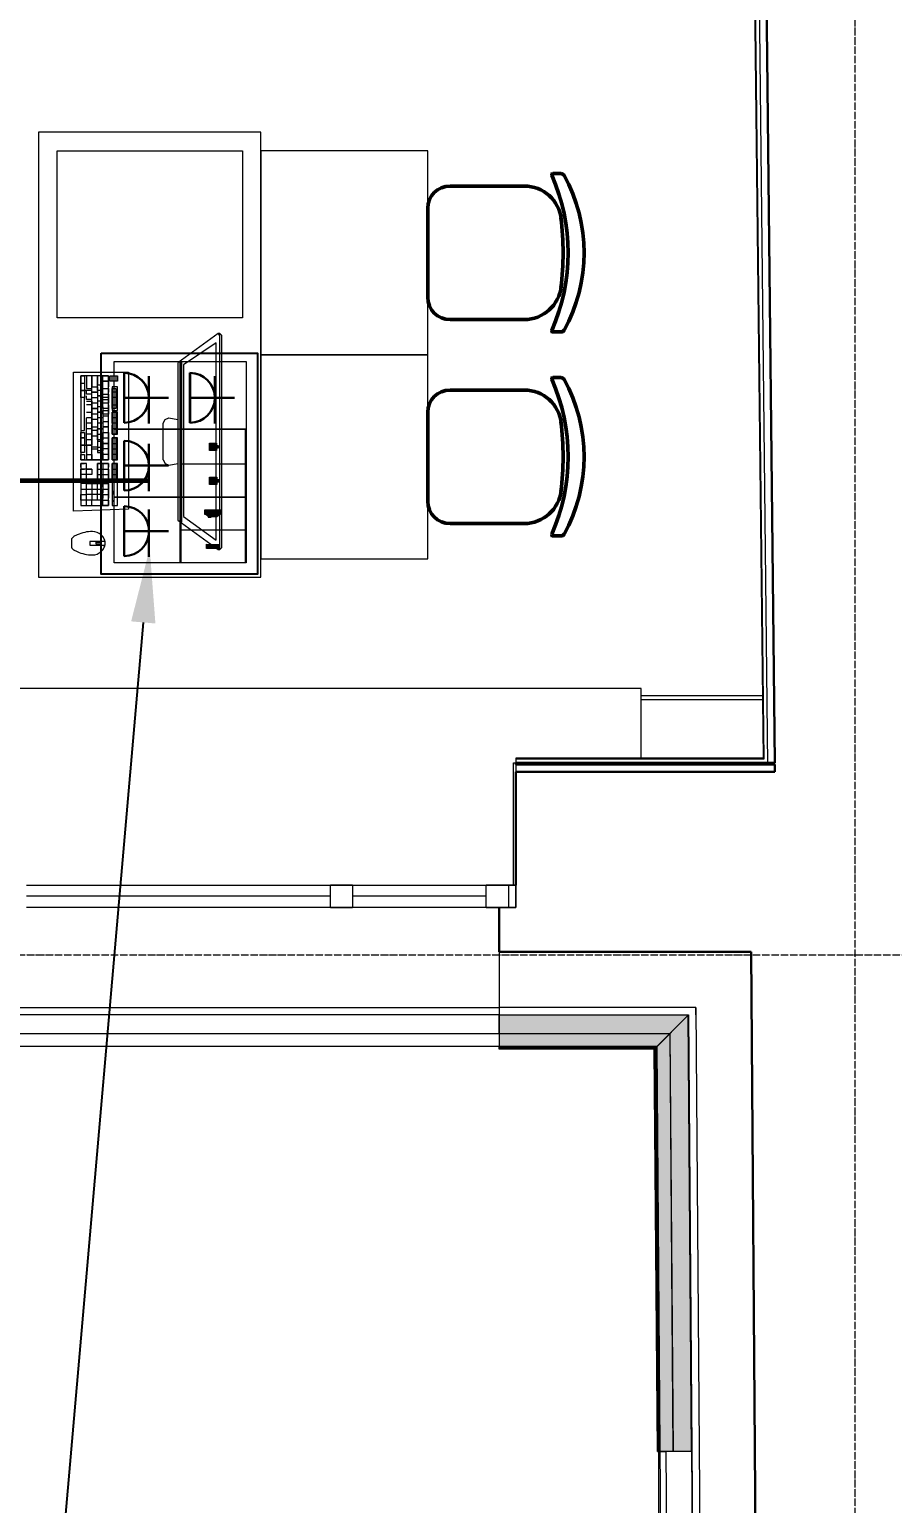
# Model space of a CAD drawing. Header units: millimetres. Extents: x -32 to 417638015, y -35 to 175284279.
# Drawn here: x 1335230 to 1337557, y 52169 to 56144 of the extents above; entities that cross this region are included whole.
import ezdxf
from ezdxf import colors
from ezdxf.entities.mleader import LeaderData, LeaderLine
from ezdxf.math import Vec2, Vec3

# ---------------------------------------------------------------- set-up
doc = ezdxf.new("R2010")
doc.units = ezdxf.units.MM
doc.linetypes.add('ADSK_Линия сетки', pattern=[25, 20, -2.5, 0, -2.5])
for name, color, linetype, lineweight in [('_ Окна', 7, 'Continuous', 9), ('_ЭМ_В полу', 26, 'Кабель в трубе', 60), ('Ограждение', 7, 'Continuous', 9), ('Окна', 7, 'Continuous', 9), ('Оси', 253, 'Continuous', 9), ('Перекрытие', 7, 'Continuous', 18), ('Стены внутренние', 7, 'Continuous', 18), ('Стены наружные', 7, 'Continuous', 18), ('Стены несущие', 7, 'Continuous', 30), ('Стены отделка', 7, 'Continuous', 30), ('Стены штриховка', 7, 'Continuous', 9), ('ТХ', 5, 'Continuous', 0), ('ТХ_Задание ЭОМ_СС', 6, 'Continuous', 0), ('ШТРИХОВКА', 252, 'Continuous', 15), ('Электро', 250, 'Continuous', 25), ('ЭОМ_Кабель для СУП', 150, 'Continuous', 9)]:
    doc.layers.add(name, color=color, linetype=linetype, lineweight=lineweight)
for name, color, linetype in [('_ЭМ_Надписи', 7, 'Continuous'), ('PDF _СС_розетки', 7, 'Continuous'), ('ВНУТРЯНКА', 1, 'Continuous')]:
    doc.layers.add(name, color=color, linetype=linetype)
doc.layers.add('PDF _ЭОМ _розетки', color=7, linetype='Continuous', true_color=0xeb0000)
doc.styles.add('ELine', font='txt.shx')
doc.styles.add('ЭОМ', font='isocpeur.ttf', dxfattribs={"width": 0.85, "height": 250})
doc.linetypes.add('TRAY', pattern='A,12.119257,["_",ELine,S=4.5,R=90,X=0,Y=-1.555839],0.750382,["_",ELine,S=4.5,R=0,X=0,Y=-0.805849],1.314849,["_",ELine,S=4.5,R=0,X=0,Y=-0.805849],2.250029,["_",ELine,S=4.5,R=90,X=0,Y=-1.555839],13.565483', length=30)
doc.linetypes.add('Кабель в трубе', pattern='A,8,[133,ltypeshp.shx,S=1,R=0,X=10,Y=1.3],-3,[130,ltypeshp.shx,S=1.5,R=-45,X=-1.5,Y=0],8', length=19)

# ---------------------------------------------------------------- blocks, each defined once
blk = doc.blocks.new('_ЭМ_ТХ2_4 Этаж')
at = {"color": 8, "linetype": 'ByBlock', "lineweight": -2}
for p, q in [((47471.2, 3991.8), (47449.5, 3991.8)), ((47471.2, 3991.8), (47449.5, 3991.8)), ((47172.2, 3958.3), (47372.5, 3958.3)), ((47172.2, 3958.3), (47372.5, 3958.3)), ((47112.2, 3658.2), (47112.2, 3898.3)), ((47112.2, 3658.2), (47112.2, 3898.3)), ((47172.2, 3598.3), (47372.5, 3598.3)), ((47172.2, 3598.3), (47372.5, 3598.3)), ((47471.2, 3564.8), (47449.5, 3564.8)), ((47471.2, 3564.8), (47449.5, 3564.8)), ((47471.2, 3441.8), (47449.5, 3441.8)), ((47471.2, 3441.8), (47449.5, 3441.8)), ((47172.2, 3408.3), (47372.5, 3408.3)), ((47172.2, 3408.3), (47372.5, 3408.3)), ((47112.2, 3108.2), (47112.2, 3348.3)), ((47112.2, 3108.2), (47112.2, 3348.3)), ((47172.2, 3048.3), (47372.5, 3048.3)), ((47172.2, 3048.3), (47372.5, 3048.3)), ((47471.2, 3014.8), (47449.5, 3014.8)), ((47471.2, 3014.8), (47449.5, 3014.8))]:
    blk.add_line(p, q, dxfattribs=at)
for centre, radius, start, end in [((47449.5, 3988.8), 3, 90, 206.1022), ((47449.5, 3988.8), 3, 90, 206.1022), ((46969.8, 3778.3), 520.8, 336.3195, 23.6805), ((46969.8, 3778.3), 520.8, 336.3195, 23.6805), ((47471.2, 3981.8), 10, 31.9317, 90), ((47471.2, 3981.8), 10, 31.9317, 90), ((47103.1, 3778.3), 430.5, 330.9917, 29.0083), ((47103.1, 3778.3), 430.5, 330.9917, 29.0083), ((47172.2, 3898.3), 60, 90, 180), ((47172.2, 3898.3), 60, 90, 180), ((47372.5, 3858.3), 100, 5.7416, 90), ((47372.5, 3858.3), 100, 5.7416, 90), ((46676.6, 3778.3), 800.4, 353.247, 6.753), ((46676.6, 3778.3), 800.4, 353.247, 6.753), ((47172.2, 3658.3), 60, 180, 270), ((47172.2, 3658.3), 60, 180, 270), ((47372.5, 3698.3), 100, 270, 354.2584), ((47372.5, 3698.3), 100, 270, 354.2584), ((47449.5, 3567.8), 3, 153.8978, 270), ((47449.5, 3567.8), 3, 153.8978, 270), ((47471.2, 3574.8), 10, 270, 328.0683), ((47471.2, 3574.8), 10, 270, 328.0683), ((47449.5, 3438.8), 3, 90, 206.1022), ((47449.5, 3438.8), 3, 90, 206.1022), ((46969.8, 3228.3), 520.8, 336.3195, 23.6805), ((46969.8, 3228.3), 520.8, 336.3195, 23.6805), ((47471.2, 3431.8), 10, 31.9317, 90), ((47471.2, 3431.8), 10, 31.9317, 90), ((47103.1, 3228.3), 430.5, 330.9917, 29.0083), ((47103.1, 3228.3), 430.5, 330.9917, 29.0083), ((47172.2, 3348.3), 60, 90, 180), ((47172.2, 3348.3), 60, 90, 180), ((47372.5, 3308.3), 100, 5.7416, 90), ((47372.5, 3308.3), 100, 5.7416, 90), ((46676.6, 3228.3), 800.4, 353.247, 6.753), ((46676.6, 3228.3), 800.4, 353.247, 6.753), ((47172.2, 3108.3), 60, 180, 270), ((47172.2, 3108.3), 60, 180, 270), ((47372.5, 3148.3), 100, 270, 354.2584), ((47372.5, 3148.3), 100, 270, 354.2584), ((47449.5, 3017.8), 3, 153.8978, 270), ((47449.5, 3017.8), 3, 153.8978, 270), ((47471.2, 3024.8), 10, 270, 328.0683), ((47471.2, 3024.8), 10, 270, 328.0683)]:
    blk.add_arc(centre, radius, start, end, dxfattribs=at)
at = {"layer": 'ТХ', "color": 8, "linetype": 'Continuous', "ltscale": 100}
for p, q in [((46398.7, 3318.6), (46403.6, 3328.5)), ((46398.7, 3318.6), (46403.6, 3328.5)), ((46398.7, 3269.3), (46398.7, 3318.6)), ((46398.7, 3269.3), (46398.7, 3318.6)), ((46403.6, 3328.5), (46413.5, 3333.4)), ((46403.6, 3328.5), (46413.5, 3333.4)), ((46413.5, 3333.4), (46438.2, 3328.5)), ((46398.7, 3220), (46398.7, 3269.3)), ((46398.7, 3220), (46398.7, 3269.3)), ((46398.7, 3220), (46403.6, 3210.1)), ((46398.7, 3220), (46403.6, 3210.1)), ((46403.6, 3210.1), (46413.5, 3205.2)), ((46403.6, 3210.1), (46413.5, 3205.2)), ((46413.5, 3205.2), (46438.2, 3210.1)), ((46152.1, 2993.1), (46152.1, 3007.9)), ((46152.1, 2982.5), (46152.1, 2993.1))]:
    blk.add_line(p, q, dxfattribs=at)
at = {"layer": 'ТХ', "color": 8}
for points in [[(46662.2, 2903.2), (46662.2, 4103.2), (46062.2, 4103.2), (46062.2, 2903.2)], [(46112.2, 3603.2), (46112.2, 4053.2), (46612.2, 4053.2), (46612.2, 3603.2)], [(46662.2, 4053.2), (46662.2, 3503.2), (47112.2, 3503.2), (47112.2, 4053.2)], [(46662.2, 3503.2), (46662.2, 2953.2), (47112.2, 2953.2), (47112.2, 3503.2)], [(46231.1, 2992.5), (46218.1, 2992.5), (46218.1, 2997.9), (46231.1, 2997.9)]]:
    blk.add_lwpolyline(points, close=True, dxfattribs=at)
at = {"layer": 'ТХ', "color": 8, "linetype": 'Continuous', "ltscale": 100}
for points in [[(46438.2, 3471.5), (46438.2, 3269.3), (46438.2, 3072), (46438.2, 3062.2), (46438.2, 3057.2), (46546.7, 2978.3), (46551.6, 2978.3), (46556.5, 2983.3), (46556.5, 3269.3), (46556.5, 3555.3), (46551.6, 3560.3), (46546.7, 3560.3), (46438.2, 3481.4)], [(46541.7, 3269.3), (46541.7, 3535.6), (46453, 3476.4), (46453, 3269.3), (46453, 3067.1), (46541.7, 3003)], [(46206.4, 3358.1), (46221.2, 3358.1)], [(46236, 3308.8), (46250.8, 3308.8)], [(46236, 3264.4), (46250.8, 3264.4)]]:
    blk.add_lwpolyline(points, close=True, dxfattribs=at)
for points in [[(46546.7, 2978.3), (46551.6, 2988.2), (46551.6, 3269.3), (46551.6, 3555.3), (46546.7, 3560.3)], [(46551.6, 2978.3), (46551.6, 2988.2), (46551.6, 3269.3), (46551.6, 3550.4), (46551.6, 3560.3)], [(46448, 3486.3), (46448, 3269.3), (46448, 3052.3)], [(46157.1, 3456.7), (46305, 3456.7)], [(46157.1, 3081.9), (46157.1, 3456.7)], [(46305, 3456.7), (46305, 3086.8), (46157.1, 3081.9)], [(46176.8, 3446.8), (46176.8, 3220)], [(46250.8, 3446.8), (46176.8, 3446.8)], [(46176.8, 3407.4), (46176.8, 3446.8)], [(46176.8, 3446.8), (46186.7, 3446.8)], [(46176.8, 3427.1), (46186.7, 3427.1)], [(46186.7, 3446.8), (46186.7, 3387.7)], [(46191.6, 3446.8), (46191.6, 3412.3)], [(46206.4, 3446.8), (46191.6, 3446.8)], [(46206.4, 3446.8), (46206.4, 3417.2)], [(46206.4, 3412.3), (46206.4, 3446.8)], [(46236, 3422.2), (46236, 3446.8), (46221.2, 3446.8), (46206.4, 3446.8)], [(46221.2, 3446.8), (46221.2, 3422.2)], [(46221.2, 3417.2), (46221.2, 3446.8)], [(46221.2, 3422.2), (46236, 3422.2)], [(46221.2, 3422.2), (46236, 3422.2)], [(46221.2, 3407.4), (46221.2, 3422.2)], [(46236, 3363), (46236, 3446.8)], [(46236, 3446.8), (46250.8, 3446.8)], [(46236, 3432), (46250.8, 3432)], [(46250.8, 3432), (46236, 3432)], [(46250.8, 3220), (46250.8, 3446.8)], [(46250.8, 3446.8), (46250.8, 3417.2)], [(46255.7, 3432), (46255.7, 3446.8)], [(46255.7, 3446.8), (46275.4, 3446.8)], [(46275.4, 3432), (46255.7, 3432)], [(46260.6, 3432), (46260.6, 3446.8)], [(46260.6, 3446.8), (46270.5, 3446.8)], [(46270.5, 3432), (46260.6, 3432)], [(46270.5, 3446.8), (46270.5, 3432)], [(46275.4, 3446.8), (46275.4, 3432)], [(46206.4, 3407.4), (46176.8, 3407.4)], [(46176.8, 3387.7), (46176.8, 3407.4)], [(46176.8, 3407.4), (46186.7, 3407.4)], [(46186.7, 3387.7), (46176.8, 3387.7)], [(46186.7, 3387.7), (46176.8, 3387.7)], [(46176.8, 3387.7), (46176.8, 3298.9)], [(46186.7, 3298.9), (46186.7, 3387.7)], [(46191.6, 3412.3), (46206.4, 3412.3)], [(46191.6, 3397.5), (46191.6, 3407.4)], [(46206.4, 3397.5), (46191.6, 3397.5)], [(46191.6, 3382.7), (46191.6, 3392.6)], [(46206.4, 3382.7), (46191.6, 3382.7)], [(46206.4, 3382.7), (46206.4, 3417.2)], [(46206.4, 3417.2), (46221.2, 3417.2)], [(46206.4, 3417.2), (46221.2, 3417.2)], [(46206.4, 3402.5), (46221.2, 3402.5)], [(46221.2, 3402.5), (46206.4, 3402.5)], [(46206.4, 3372.9), (46206.4, 3387.7)], [(46206.4, 3387.7), (46221.2, 3387.7)], [(46221.2, 3417.2), (46221.2, 3392.6)], [(46236, 3407.4), (46221.2, 3407.4)], [(46221.2, 3402.5), (46221.2, 3298.9)], [(46236, 3392.6), (46221.2, 3392.6)], [(46221.2, 3392.6), (46236, 3392.6)], [(46236, 3412.3), (46250.8, 3412.3)], [(46236, 3397.5), (46250.8, 3397.5)], [(46250.8, 3387.7), (46236, 3387.7)], [(46236, 3382.7), (46250.8, 3382.7)], [(46250.8, 3412.3), (46250.8, 3402.5)], [(46250.8, 3397.5), (46250.8, 3372.9)], [(46260.6, 3417.2), (46260.6, 3353.1)], [(46275.4, 3417.2), (46260.6, 3417.2)], [(46260.6, 3358.1), (46260.6, 3412.3)], [(46260.6, 3412.3), (46270.5, 3412.3)], [(46270.5, 3402.5), (46260.6, 3402.5)], [(46270.5, 3387.7), (46260.6, 3387.7)], [(46270.5, 3412.3), (46270.5, 3358.1)], [(46275.4, 3353.1), (46275.4, 3417.2)], [(46191.6, 3377.8), (46206.4, 3377.8)], [(46206.4, 3367.9), (46191.6, 3367.9)], [(46191.6, 3348.2), (46206.4, 3348.2)], [(46206.4, 3377.8), (46206.4, 3259.4)], [(46221.2, 3372.9), (46206.4, 3372.9)], [(46206.4, 3264.4), (46206.4, 3372.9)], [(46221.2, 3343.3), (46206.4, 3343.3)], [(46236, 3377.8), (46221.2, 3377.8)], [(46236, 3363), (46221.2, 3363)], [(46221.2, 3348.2), (46236, 3348.2)], [(46236, 3348.2), (46221.2, 3348.2)], [(46250.8, 3372.9), (46236, 3372.9)], [(46236, 3358.1), (46236, 3367.9)], [(46236, 3363), (46236, 3294)], [(46250.8, 3358.1), (46236, 3358.1)], [(46236, 3343.3), (46236, 3353.1)], [(46236, 3353.1), (46250.8, 3353.1)], [(46250.8, 3343.3), (46236, 3343.3)], [(46250.8, 3367.9), (46250.8, 3343.3)], [(46260.6, 3367.9), (46270.5, 3367.9)], [(46270.5, 3358.1), (46260.6, 3358.1)], [(46260.6, 3353.1), (46275.4, 3353.1)], [(46270.5, 3318.6), (46260.6, 3318.6), (46260.6, 3348.2)], [(46260.6, 3348.2), (46270.5, 3348.2)], [(46275.4, 3348.2), (46260.6, 3348.2)], [(46260.6, 3348.2), (46260.6, 3289)], [(46270.5, 3348.2), (46270.5, 3318.6)], [(46275.4, 3289), (46275.4, 3348.2)], [(46191.6, 3289), (46191.6, 3333.4)], [(46206.4, 3333.4), (46191.6, 3333.4)], [(46206.4, 3318.6), (46191.6, 3318.6)], [(46206.4, 3303.8), (46191.6, 3303.8)], [(46221.2, 3328.5), (46206.4, 3328.5)], [(46206.4, 3308.8), (46221.2, 3308.8)], [(46206.4, 3303.8), (46206.4, 3289)], [(46236, 3333.4), (46221.2, 3333.4)], [(46236, 3318.6), (46221.2, 3318.6)], [(46236, 3303.8), (46221.2, 3303.8)], [(46221.2, 3274.2), (46221.2, 3303.8)], [(46221.2, 3303.8), (46236, 3303.8)], [(46236, 3338.3), (46250.8, 3338.3)], [(46236, 3323.6), (46250.8, 3323.6)], [(46236, 3318.6), (46236, 3303.8)], [(46236, 3303.8), (46236, 3274.2)], [(46270.5, 3333.4), (46260.6, 3333.4)], [(46260.6, 3289), (46260.6, 3313.7)], [(46270.5, 3303.8), (46260.6, 3303.8)], [(46270.5, 3318.6), (46270.5, 3289)], [(46176.8, 3298.9), (46186.7, 3298.9)], [(46176.8, 3259.4), (46176.8, 3294)], [(46176.8, 3294), (46186.7, 3294)], [(46186.7, 3279.2), (46176.8, 3279.2)], [(46176.8, 3279.2), (46186.7, 3279.2)], [(46186.7, 3294), (46186.7, 3259.4)], [(46206.4, 3289), (46191.6, 3289)], [(46191.6, 3259.4), (46191.6, 3289)], [(46206.4, 3274.2), (46191.6, 3274.2)], [(46221.2, 3298.9), (46206.4, 3298.9)], [(46221.2, 3284.1), (46206.4, 3284.1)], [(46206.4, 3254.5), (46206.4, 3264.4)], [(46221.2, 3298.9), (46221.2, 3279.2)], [(46221.2, 3289), (46236, 3289)], [(46221.2, 3279.2), (46221.2, 3244.6)], [(46236, 3274.2), (46221.2, 3274.2)], [(46236, 3269.3), (46221.2, 3269.3)], [(46236, 3249.6), (46236, 3294)], [(46236, 3294), (46250.8, 3294)], [(46236, 3279.2), (46250.8, 3279.2)], [(46236, 3269.3), (46236, 3244.6)], [(46250.8, 3294), (46250.8, 3279.2)], [(46250.8, 3279.2), (46250.8, 3264.4)], [(46250.8, 3264.4), (46250.8, 3249.6)], [(46270.5, 3289), (46260.6, 3289)], [(46260.6, 3289), (46275.4, 3289)], [(46260.6, 3264.4), (46260.6, 3279.2)], [(46260.6, 3279.2), (46270.5, 3279.2)], [(46275.4, 3279.2), (46260.6, 3279.2)], [(46260.6, 3279.2), (46260.6, 3220)], [(46260.6, 3249.6), (46260.6, 3264.4)], [(46260.6, 3264.4), (46270.5, 3264.4)], [(46270.5, 3279.2), (46270.5, 3249.6)], [(46275.4, 3220), (46275.4, 3279.2)], [(46176.8, 3239.7), (46176.8, 3259.4)], [(46176.8, 3259.4), (46206.4, 3259.4)], [(46186.7, 3259.4), (46176.8, 3259.4)], [(46186.7, 3239.7), (46176.8, 3239.7)], [(46176.8, 3220), (46176.8, 3234.8)], [(46176.8, 3234.8), (46186.7, 3234.8)], [(46176.8, 3220), (46250.8, 3220)], [(46186.7, 3220), (46176.8, 3220)], [(46186.7, 3259.4), (46186.7, 3239.7)], [(46186.7, 3234.8), (46186.7, 3220)], [(46206.4, 3234.8), (46206.4, 3259.4), (46191.6, 3259.4)], [(46191.6, 3259.4), (46191.6, 3220)], [(46191.6, 3234.8), (46206.4, 3234.8)], [(46191.6, 3234.8), (46206.4, 3234.8)], [(46206.4, 3220), (46191.6, 3220)], [(46221.2, 3254.5), (46206.4, 3254.5)], [(46206.4, 3249.6), (46221.2, 3249.6), (46221.2, 3239.7), (46236, 3239.7)], [(46206.4, 3220), (46206.4, 3249.6)], [(46206.4, 3234.8), (46206.4, 3220)], [(46236, 3220), (46206.4, 3220)], [(46221.2, 3254.5), (46236, 3254.5)], [(46236, 3244.6), (46221.2, 3244.6)], [(46250.8, 3249.6), (46236, 3249.6)], [(46236, 3234.8), (46236, 3249.6)], [(46236, 3239.7), (46236, 3220)], [(46236, 3220), (46236, 3234.8)], [(46250.8, 3234.8), (46236, 3234.8)], [(46250.8, 3220), (46236, 3220)], [(46250.8, 3249.6), (46250.8, 3220)], [(46260.6, 3249.6), (46270.5, 3249.6), (46270.5, 3220)], [(46260.6, 3220), (46260.6, 3249.6)], [(46270.5, 3234.8), (46260.6, 3234.8)], [(46270.5, 3220), (46260.6, 3220), (46275.4, 3220)], [(46176.8, 3200.3), (46176.8, 3210.1)], [(46176.8, 3210.1), (46186.7, 3210.1)], [(46176.8, 3210.1), (46176.8, 3165.7)], [(46191.6, 3210.1), (46176.8, 3210.1)], [(46176.8, 3165.7), (46176.8, 3195.3)], [(46176.8, 3195.3), (46186.7, 3195.3)], [(46206.4, 3195.3), (46176.8, 3195.3)], [(46191.6, 3180.5), (46176.8, 3180.5)], [(46191.6, 3165.7), (46191.6, 3210.1)], [(46191.6, 3195.3), (46206.4, 3195.3)], [(46206.4, 3195.3), (46206.4, 3180.5), (46191.6, 3180.5)], [(46191.6, 3165.7), (46191.6, 3180.5)], [(46206.4, 3180.5), (46191.6, 3180.5)], [(46206.4, 3195.3), (46206.4, 3180.5)], [(46250.8, 3210.1), (46221.2, 3210.1)], [(46221.2, 3165.7), (46221.2, 3210.1)], [(46221.2, 3210.1), (46236, 3210.1)], [(46221.2, 3210.1), (46221.2, 3165.7)], [(46221.2, 3195.3), (46250.8, 3195.3)], [(46221.2, 3180.5), (46236, 3180.5)], [(46236, 3210.1), (46250.8, 3210.1)], [(46236, 3210.1), (46236, 3165.7)], [(46236, 3180.5), (46250.8, 3180.5)], [(46250.8, 3210.1), (46250.8, 3200.3)], [(46250.8, 3165.7), (46250.8, 3210.1)], [(46250.8, 3195.3), (46250.8, 3180.5)], [(46250.8, 3180.5), (46250.8, 3165.7)], [(46260.6, 3165.7), (46260.6, 3210.1)], [(46260.6, 3210.1), (46260.6, 3165.7)], [(46260.6, 3210.1), (46270.5, 3210.1)], [(46275.4, 3210.1), (46260.6, 3210.1)], [(46260.6, 3195.3), (46270.5, 3195.3)], [(46260.6, 3180.5), (46270.5, 3180.5)], [(46270.5, 3210.1), (46270.5, 3165.7)], [(46275.4, 3165.7), (46275.4, 3210.1)], [(46186.7, 3165.7), (46176.8, 3165.7)], [(46176.8, 3165.7), (46191.6, 3165.7)], [(46176.8, 3160.8), (46176.8, 3096.7)], [(46250.8, 3160.8), (46176.8, 3160.8)], [(46176.8, 3155.9), (46176.8, 3131.2)], [(46191.6, 3155.9), (46176.8, 3155.9)], [(46176.8, 3141.1), (46250.8, 3141.1)], [(46191.6, 3131.2), (46191.6, 3155.9)], [(46191.6, 3155.9), (46236, 3155.9)], [(46191.6, 3126.3), (46191.6, 3155.9)], [(46206.4, 3155.9), (46206.4, 3141.1)], [(46206.4, 3141.1), (46206.4, 3111.5)], [(46236, 3165.7), (46221.2, 3165.7)], [(46221.2, 3165.7), (46250.8, 3165.7)], [(46221.2, 3126.3), (46221.2, 3155.9)], [(46250.8, 3165.7), (46236, 3165.7)], [(46236, 3146), (46236, 3155.9)], [(46236, 3155.9), (46250.8, 3155.9)], [(46236, 3155.9), (46236, 3131.2)], [(46236, 3096.7), (46236, 3141.1)], [(46250.8, 3096.7), (46250.8, 3160.8)], [(46250.8, 3155.9), (46250.8, 3116.4)], [(46270.5, 3165.7), (46260.6, 3165.7)], [(46260.6, 3165.7), (46275.4, 3165.7)], [(46260.6, 3160.8), (46260.6, 3096.7)], [(46275.4, 3160.8), (46260.6, 3160.8)], [(46265.6, 3155.9), (46265.6, 3146)], [(46265.6, 3155.9), (46265.6, 3146)], [(46275.4, 3096.7), (46275.4, 3160.8)], [(46176.8, 3111.5), (46176.8, 3126.3)], [(46176.8, 3126.3), (46191.6, 3126.3)], [(46176.8, 3126.3), (46191.6, 3126.3)], [(46236, 3111.5), (46176.8, 3111.5)], [(46191.6, 3111.5), (46176.8, 3111.5)], [(46176.8, 3111.5), (46176.8, 3096.7)], [(46236, 3126.3), (46191.6, 3126.3)], [(46191.6, 3096.7), (46191.6, 3126.3)], [(46236, 3111.5), (46191.6, 3111.5)], [(46206.4, 3096.7), (46206.4, 3111.5)], [(46221.2, 3111.5), (46221.2, 3126.3)], [(46236, 3126.3), (46250.8, 3126.3)], [(46236, 3126.3), (46236, 3116.4)], [(46236, 3111.5), (46250.8, 3111.5)], [(46236, 3096.7), (46236, 3111.5)], [(46250.8, 3111.5), (46250.8, 3096.7)], [(46265.6, 3126.3), (46265.6, 3136.2)], [(46265.6, 3136.2), (46265.6, 3126.3)], [(46265.6, 3106.6), (46265.6, 3111.5)], [(46265.6, 3111.5), (46265.6, 3106.6)], [(46176.8, 3096.7), (46250.8, 3096.7)], [(46176.8, 3096.7), (46236, 3096.7)], [(46250.8, 3096.7), (46236, 3096.7)], [(46260.6, 3096.7), (46275.4, 3096.7)]]:
    blk.add_lwpolyline(points, dxfattribs=at)
at = {"layer": 'ТХ', "color": 8}
blk.add_lwpolyline([(46241.7, 3000.2), (46200.5, 3000.2), (46200.5, 2990.3), (46241.7, 2990.3)], dxfattribs=at)
at = {"layer": 'ТХ', "color": 8, "linetype": 'Continuous', "ltscale": 100}
for centre, radius, start, end in [((46207.8, 2929.1), 97.6, 90, 114.7215), ((46207.8, 2992), 34.8, 47.9531, 90), ((46153.7, 3007.9), 1.61, 135, 180), ((46153.7, 2982.5), 1.61, 180, 225), ((46178.4, 2983.3), 36.4, 125.7825, 135), ((46178.4, 3007.1), 36.4, 225, 234.2175), ((46163.8, 3003.6), 11.5, 116.5651, 125.7825), ((46286.4, 2758.2), 285.7, 114.7215, 116.5651), ((46162.3, 2941.6), 102.6, 45, 47.9531), ((46227.4, 3006.7), 10.5, 35.7825, 45), ((46211, 2994.9), 30.7, 26.5651, 35.7825), ((46211, 2995.5), 30.7, 324.2175, 333.4349), ((46196.4, 2987.6), 47.1, 19.1242, 26.5651), ((46196.4, 3002.9), 47.1, 333.4349, 340.8758), ((46218.5, 2995.2), 23.8, 0, 19.1242), ((46218.5, 2995.2), 23.8, 340.8758, 0), ((46163.8, 2986.9), 11.5, 234.2175, 243.4349), ((46286.4, 3232.2), 285.7, 243.4349, 245.2785), ((46207.8, 3061.3), 97.6, 245.2785, 270), ((46207.8, 2998.5), 34.8, 270, 312.0469), ((46162.3, 3048.8), 102.6, 312.0469, 315), ((46227.4, 2983.7), 10.5, 315, 324.2175)]:
    blk.add_arc(centre, radius, start, end, dxfattribs=at)
blk = doc.blocks.new('План 4 этажа')
at = {"layer": 'Ограждение', "transparency": 33554432}
for points in [[(41739.929, 1874.938), (41820.128, 1874.938), (41905.661, 1961.126), (41396.076, 1961.126), (41396.076, 1874.938)], [(41828.437, 784.796), (41845.631, 784.927), (41845.631, 784.971), (41914.622, 785.461), (41905.661, 1961.126), (41820.138, 1873.642), (41827.734, 877.034)], [(41814.58, 1869.348), (41814.574, 1870.615), (41396.076, 1870.615), (41396.076, 1869.348), (41814.574, 1869.348)], [(41914.622, 785.454), (41915.56, 785.461), (41914.622, 785.461)]]:
    blk.add_hatch(color=8, dxfattribs=at).paths.add_polyline_path(points)
h = blk.add_hatch(color=8, dxfattribs=at)
h.paths.add_polyline_path([(41822.847, 784.766), (41824.113, 784.78), (41815.837, 1870.615), (41814.58, 1869.342), (41822.847, 784.78)])
h.paths.add_polyline_path([(41826.692, 784.783), (41827.141, 784.786), (41826.51, 808.725)])
at = {"layer": '_ Окна', "color": 8, "lineweight": 18}
for p, q in [((40941.076, 2252.133), (40941.076, 2312.133)), ((40941.076, 2312.133), (41001.076, 2312.133)), ((41001.076, 2312.133), (41001.076, 2252.133)), ((41361.076, 2252.133), (41361.076, 2312.133)), ((41361.076, 2312.133), (41441.076, 2312.133)), ((41441.076, 2312.133), (41441.076, 2252.133)), ((41001.076, 2252.133), (40941.076, 2252.133)), ((41441.076, 2252.133), (41361.076, 2252.133))]:
    blk.add_line(p, q, dxfattribs=at)
at = {"layer": '_ Окна', "color": 8}
for p, q in [((41421.076, 2312.133), (41421.076, 2252.133)), ((40941.076, 2282.133), (40121.076, 2282.133)), ((41361.076, 2282.133), (41001.076, 2282.133))]:
    blk.add_line(p, q, dxfattribs=at)
at = {"layer": 'Ограждение', "color": 8}
for p, q in [((41396.076, 1961.126), (41396.076, 1962.133)), ((41396.076, 1962.133), (41410.076, 1962.133)), ((41396.076, 1961.126), (41396.076, 1912.133)), ((41396.076, 1912.133), (41396.076, 1961.126)), ((41905.661, 1961.126), (41396.076, 1961.126)), ((41905.661, 1961.126), (41396.076, 1961.126)), ((41814.574, 1869.342), (41905.661, 1961.126)), ((41905.661, 1961.126), (41815.887, 1870.665)), ((41905.661, 1961.126), (41906.661, 1962.133)), ((41914.622, 785.454), (41905.661, 1961.126)), ((41914.622, 785.454), (41905.661, 1961.126)), ((41396.076, 1877.133), (41396.076, 1870.665)), ((41396.076, 1869.342), (41396.076, 1877.133)), ((41396.076, 1870.665), (41396.076, 1874.938)), ((41396.076, 1874.938), (41396.076, 1873.642)), ((41820.128, 1874.938), (41396.076, 1874.938)), ((41396.076, 1873.642), (41396.076, 1870.665)), ((41396.076, 1870.665), (41396.076, 1873.642)), ((41396.076, 1873.642), (41396.076, 1870.665)), ((41818.841, 1873.642), (41396.076, 1873.642)), ((41396.076, 1872.868), (41396.076, 1873.194)), ((41818.397, 1873.194), (41396.076, 1873.194)), ((41396.076, 1870.951), (41396.076, 1872.868)), ((41396.076, 1872.868), (41396.076, 1870.951)), ((41818.073, 1872.868), (41396.076, 1872.868)), ((41396.076, 1870.615), (41396.076, 1870.951)), ((41816.171, 1870.951), (41396.076, 1870.951)), ((41396.076, 1869.348), (41396.076, 1870.665)), ((41396.076, 1870.665), (41396.076, 1869.342)), ((41815.887, 1870.665), (41396.076, 1870.665)), ((41815.837, 1870.615), (41396.076, 1870.615)), ((41396.076, 1870.336), (41396.076, 1869.348)), ((41815.56, 1870.336), (41396.076, 1870.336)), ((41814.574, 1869.348), (41396.076, 1869.348)), ((41814.574, 1869.342), (41396.076, 1869.342)), ((41815.887, 1870.665), (41814.574, 1869.342)), ((41822.84, 784.754), (41814.574, 1869.342)), ((41814.58, 1869.348), (41815.887, 1870.665)), ((41815.56, 1870.336), (41814.58, 1869.348)), ((41822.847, 784.754), (41814.58, 1869.342)), ((41823.834, 784.761), (41815.56, 1870.336)), ((41815.837, 1870.615), (41816.171, 1870.951)), ((41824.113, 784.763), (41815.837, 1870.615)), ((41815.887, 1870.665), (41820.128, 1874.938)), ((41818.841, 1873.642), (41815.887, 1870.665)), ((41815.887, 1870.665), (41818.841, 1873.642)), ((41818.841, 1873.642), (41815.887, 1870.665)), ((41824.163, 784.764), (41815.887, 1870.665)), ((41816.171, 1870.951), (41818.073, 1872.868)), ((41818.073, 1872.868), (41816.171, 1870.951)), ((41824.449, 784.766), (41816.171, 1870.951)), ((41818.073, 1872.868), (41818.397, 1873.194)), ((41826.366, 784.78), (41818.073, 1872.868)), ((41826.692, 784.783), (41818.397, 1873.194)), ((41820.128, 1874.938), (41818.841, 1873.642)), ((41827.141, 784.786), (41818.841, 1873.642)), ((41828.437, 784.796), (41820.128, 1874.938)), ((41845.631, 784.927), (41822.84, 784.754)), ((41822.84, 784.754), (41824.163, 784.764)), ((41824.163, 784.764), (41822.847, 784.754)), ((41822.847, 784.754), (41823.834, 784.761)), ((41824.449, 784.766), (41824.113, 784.763)), ((41824.163, 784.764), (41845.631, 784.927)), ((41828.437, 784.796), (41824.163, 784.764)), ((41827.141, 784.786), (41824.163, 784.764)), ((41824.163, 784.764), (41827.141, 784.786)), ((41824.41, 784.766), (41827.141, 784.786)), ((41824.449, 784.766), (41826.366, 784.78)), ((41826.366, 784.78), (41824.449, 784.766)), ((41826.692, 784.783), (41826.366, 784.78)), ((41827.141, 784.786), (41828.437, 784.796)), ((41845.631, 784.927), (41914.622, 785.453))]:
    blk.add_line(p, q, dxfattribs=at)
at = {"layer": 'Окна', "color": 8}
for p, q in [((40121.076, 2312.133), (40941.076, 2312.133)), ((41001.076, 2312.133), (40941.076, 2312.133)), ((41001.076, 2312.133), (41361.076, 2312.133)), ((41441.076, 2312.133), (41361.076, 2312.133)), ((41441.076, 2252.133), (41441.076, 2312.133)), ((40941.076, 2252.133), (40121.076, 2252.133)), ((40941.076, 2252.133), (41001.076, 2252.133)), ((41361.076, 2252.133), (41001.076, 2252.133)), ((41361.076, 2252.133), (41441.076, 2252.133))]:
    blk.add_line(p, q, dxfattribs=at)
at = {"layer": 'Оси', "color": 8, "linetype": 'ADSK_Линия сетки'}
for p, q in [((42356.505, -3353.101), (42356.505, 21427.463)), ((-10052.178, 2124.489), (51155.033, 2124.489))]:
    blk.add_line(p, q, dxfattribs=at)
at = {"layer": 'Перекрытие', "color": 8}
for p, q in [((41779.577, 2842.133), (39213.875, 2842.133)), ((41779.577, 2654.133), (41779.577, 2842.133)), ((41435.075, 2312.133), (41435.075, 2642.133)), ((41435.075, 2642.133), (41441.076, 2642.133))]:
    blk.add_line(p, q, dxfattribs=at)
at = {"layer": 'Стены внутренние', "color": 8}
for p, q in [((41779.577, 2823.523), (42105.926, 2823.523)), ((42106.055, 2811.523), (41779.577, 2811.523))]:
    blk.add_line(p, q, dxfattribs=at)
at = {"layer": 'Стены наружные', "color": 8}
for p, q in [((39661.076, 1982.133), (41396.076, 1982.133)), ((41396.076, 1962.133), (39661.076, 1962.133)), ((41396.076, 1962.133), (41410.076, 1962.133)), ((38576.077, 1912.133), (41857.037, 1912.133)), ((41396.076, 1912.133), (41396.076, 1877.133)), ((41856.745, 1911.836), (41865.36, 785.109)), ((41865.562, 785.11), (41857.037, 1912.131)), ((41822.009, 1877.133), (36502.496, 1877.133)), ((41834.123, 292.8), (41822.012, 1876.837)), ((41826.51, 316.331), (41826.51, 877.034)), ((41826.51, 877.034), (41829.656, 877.034))]:
    blk.add_line(p, q, dxfattribs=at)
at = {"layer": 'Стены несущие', "color": 8}
for p, q in [((42074.968, 8492.14), (42139.656, 2642.133)), ((42139.656, 2642.133), (41441.076, 2642.133)), ((41441.076, 2642.133), (41441.076, 2637.329)), ((41441.076, 2637.329), (42139.93, 2637.329)), ((42139.93, 2637.329), (42139.93, 2617.329)), ((41441.076, 2617.329), (41441.076, 2312.133)), ((42139.93, 2617.329), (41441.076, 2617.329)), ((41396.076, 2252.133), (41396.076, 2132.133)), ((41396.076, 2132.133), (42075.38, 2132.133)), ((42075.38, 2132.133), (42090.605, 121.411))]:
    blk.add_line(p, q, dxfattribs=at)
at = {"layer": 'Стены отделка', "color": 8, "lineweight": 9}
for p, q in [((42060.47, 7994.418), (42119.931, 2637.107)), ((42139.93, 2637.329), (42080.469, 7994.64)), ((42049.15, 7933.103), (42107.742, 2654.133)), ((42107.742, 2654.133), (41441.076, 2654.133)), ((41441.076, 2654.133), (41441.076, 2642.133)), ((41441.076, 2637.329), (41441.076, 2617.329)), ((42119.931, 2637.107), (42139.93, 2637.329)), ((41396.076, 2132.133), (41396.076, 1962.133)), ((42090.588, 121.411), (42075.38, 2132.133)), ((42075.38, 2132.133), (42075.38, 2132.133)), ((41926.51, 1982.133), (41396.076, 1982.133)), ((41396.076, 1962.133), (41906.661, 1962.133)), ((41906.661, 1962.133), (41921.86, -47.412)), ((41926.51, 1962.133), (41926.51, 1982.133)), ((41926.51, 1982.133), (41941.71, -27.55)), ((41915.629, 785.461), (41845.631, 784.971)), ((41845.631, 784.971), (41848.432, 384.981)), ((41918.43, 385.471), (41915.629, 785.461))]:
    blk.add_line(p, q, dxfattribs=at)
at = {"layer": 'Стены штриховка', "color": 8}
for p, q in [((42051.128, 7935.103), (42109.764, 2652.133)), ((42109.764, 2652.133), (41441.076, 2652.133))]:
    blk.add_line(p, q, dxfattribs=at)
blk = doc.blocks.new('розетк для люка')
at = {"layer": 'ВНУТРЯНКА', "color": 5, "lineweight": 30, "ltscale": 100, "transparency": 33554687}
blk.add_line((-67.1, -58.8), (-67.1, 69), dxfattribs=at)
at = {"layer": 'Электро', "color": 5, "lineweight": 30, "transparency": 33554687}
for p, q in [((0, 67.3), (0, -67.3)), ((0, 0), (-120.1, 0))]:
    blk.add_line(p, q, dxfattribs=at)
blk.add_ellipse((0.1, 0), major_axis=(47.6, 47.6), ratio=1, start_param=0.787621, end_param=3.924768, dxfattribs=at)
blk = doc.blocks.new('Люк на 6 мест')
h = blk.add_hatch(color=256)
h.dxf.hatch_style = 1
h.paths.add_polyline_path([(-284.6, 515.7), (-284.6, 526.8), (-319.2, 527), (-319.2, 515.9)])
h = blk.add_hatch(color=256)
h.dxf.hatch_style = 1
h.paths.add_polyline_path([(-323.7, 435.1), (-323.7, 435.1), (-313, 442.8), (-289.1, 442.7), (-279.4, 435), (-279.4, 435), (-279.3, 422.8), (-323.6, 422.8)])
h = blk.add_hatch(color=256)
h.dxf.hatch_style = 1
h.paths.add_polyline_path([(-311.7, 334.8), (-311.7, 341.7), (-317.2, 341.7), (-317.3, 347.2), (-311.8, 347.2), (-311.8, 354.1), (-292.5, 354.1), (-292.5, 334.9)])
h = blk.add_hatch(color=256)
h.dxf.hatch_style = 1
h.paths.add_polyline_path([(-311.3, 243.2), (-311.3, 250.1), (-316.8, 250.1), (-316.8, 255.6), (-311.3, 255.6), (-311.3, 262.4), (-292, 262.5), (-292, 243.2)])
for p, q in [((-289.1, 442.7), (-296.8, 442.7)), ((-296.8, 442.7), (-296.8, 435)), ((-289.1, 435), (-289.1, 442.7)), ((-323.6, 422.8), (-323.7, 435.1)), ((-323.7, 435.1), (-323.7, 435.1)), ((-279.3, 422.8), (-323.6, 422.8)), ((-289.1, 435), (-279.4, 435)), ((-279.4, 435), (-279.3, 422.8))]:
    blk.add_line(p, q)
for points in [[(-215.5, 477.1), (-388.3, 476.8), (-388.3, 565.7), (-215.5, 566)], [(-284.6, 526.8), (-284.6, 515.7), (-319.2, 515.9), (-319.2, 527)], [(-215.5, 388.2), (-388.3, 387.9), (-388.3, 476.8), (-215.5, 477.1)], [(-215.5, 299.3), (-388.3, 299), (-388.3, 387.9), (-215.5, 388.2)], [(-215.8, 205.5), (-388.7, 205.1), (-388.3, 299), (-215.5, 299.3)]]:
    blk.add_lwpolyline(points, close=True)
for points in [[(-311.8, 347.2), (-317.3, 347.2), (-317.2, 341.7), (-311.7, 341.7)], [(-311.8, 347.2), (-311.8, 354.1), (-292.5, 354.1)], [(-292.5, 354.1), (-292.5, 334.9), (-311.7, 334.8), (-311.7, 341.7)], [(-311.3, 255.6), (-316.8, 255.6), (-316.8, 250.1), (-311.3, 250.1)], [(-292, 262.5), (-292, 243.2), (-311.3, 243.2), (-311.3, 250.1)], [(-311.3, 255.6), (-311.3, 262.4), (-292, 262.5)]]:
    blk.add_lwpolyline(points)
at = {"layer": 'PDF _СС_розетки', "linetype": 'Continuous', "lineweight": 20, "transparency": 33554687}
for points in [[(-391.2, 566), (-213.4, 566), (-213.4, 388.2), (-391.2, 388.2)], [(-391.2, 388.2), (-213.4, 388.2), (-213.4, 205.3), (-391.2, 205.3)], [(-391.2, 388.2), (-213.4, 388.2), (-213.4, 205.3), (-391.2, 205.3)], [(-391.2, 205.3), (-213.4, 205.3), (-213.4, 22.4), (-391.2, 22.4)]]:
    blk.add_lwpolyline(points, close=True, dxfattribs=at)
at = {"layer": 'PDF _ЭОМ _розетки', "color": 3, "linetype": 'Continuous', "lineweight": 25, "transparency": 33554687}
blk.add_lwpolyline([(0, 0), (-421.6, 0), (-421.6, 596.5), (0, 596.5)], close=True, dxfattribs=at)
at = {"layer": 'PDF _ЭОМ _розетки', "color": 7, "linetype": 'Continuous', "lineweight": 20, "transparency": 33554687}
for points in [[(-35.6, 388.2), (-213.4, 388.2), (-213.4, 566), (-35.6, 566)], [(-35.6, 205.3), (-213.4, 205.3), (-213.4, 388.2), (-35.6, 388.2)], [(-35.6, 22.4), (-213.4, 22.4), (-213.4, 205.3), (-35.6, 205.3)]]:
    blk.add_lwpolyline(points, close=True, dxfattribs=at)
at = {"layer": 'ВНУТРЯНКА', "color": 5, "lineweight": 30, "ltscale": 100, "transparency": 33554687}
for p, q in [((-129, 244.7), (-129, 372.6)), ((-128.8, 244.7), (-128.8, 372.6)), ((-306.8, 61.8), (-306.8, 189.7)), ((-306.6, 61.8), (-306.6, 189.7)), ((-128.8, 61.8), (-128.8, 189.7))]:
    blk.add_line(p, q, dxfattribs=at)
at = {"layer": 'ВНУТРЯНКА', "color": 1, "lineweight": 30, "ltscale": 100, "transparency": 33554687}
blk.add_line((-129, 61.8), (-129, 189.7), dxfattribs=at)
at = {"layer": 'Электро', "color": 5, "lineweight": 30, "transparency": 33554687}
for p, q in [((-61.9, 370.8), (-61.9, 236.3)), ((-61.7, 370.8), (-61.7, 236.3)), ((-61.9, 303.6), (-181.9, 303.6)), ((-61.7, 303.6), (-181.8, 303.6)), ((-239.5, 188), (-239.5, 53.4)), ((-61.7, 188), (-61.7, 53.4)), ((-239.7, 120.7), (-359.7, 120.7)), ((-239.5, 120.7), (-359.6, 120.7)), ((-61.7, 120.7), (-181.8, 120.7))]:
    blk.add_line(p, q, dxfattribs=at)
at = {"layer": 'Электро', "color": 1, "lineweight": 30, "transparency": 33554687}
for p, q in [((-239.7, 188), (-239.7, 53.4)), ((-61.9, 188), (-61.9, 53.4)), ((-61.9, 120.7), (-181.9, 120.7))]:
    blk.add_line(p, q, dxfattribs=at)
at = {"layer": 'Электро', "color": 5, "lineweight": 30, "transparency": 33554687}
for centre in [(-61.7, 303.6), (-61.6, 303.6), (-239.5, 120.7), (-239.4, 120.7), (-61.6, 120.7)]:
    blk.add_ellipse(centre, major_axis=(47.6, 47.6), ratio=1, start_param=0.787621, end_param=3.924768, dxfattribs=at)
at = {"layer": 'Электро', "color": 1, "lineweight": 30, "transparency": 33554687}
blk.add_ellipse((-61.7, 120.7), major_axis=(47.6, 47.6), ratio=1, start_param=0.787621, end_param=3.924768, dxfattribs=at)
at = {"color": 5, "linetype": 'TRAY', "lineweight": 53, "transparency": 33554687}
blk.add_blockref('розетк для люка', (-61.9, 480.3), dxfattribs=at)

msp = doc.modelspace()

# ---------------------------------------------------------------- linework, layer by layer
at = {"layer": '_ЭМ_В полу', "ltscale": 25}
msp.add_lwpolyline([(1335554, 54926.5), (1334314.2, 54926.5)], dxfattribs=at)

# ---------------------------------------------------------------- block references
at = {"layer": 'ТХ_Задание ЭОМ_СС', "lineweight": 50}
msp.add_blockref('_ЭМ_ТХ2_4 Этаж', (1289191.8, 51763.2), dxfattribs=at)
at = {"layer": 'ШТРИХОВКА'}
msp.add_blockref('План 4 этажа', (1295100.3, 51524.3), dxfattribs=at)
at = {"layer": 'ЭОМ_Кабель для СУП', "color": 217, "linetype": 'ByBlock', "lineweight": 40, "true_color": 0x93278f, "transparency": 33554687, "rotation": 180}
msp.add_blockref('Люк на 6 мест', (1335423, 55271.1), dxfattribs=at)

# ---------------------------------------------------------------- leaders
at = {"layer": '_ЭМ_Надписи', "color": 7, "ltscale": 5}
ml = msp.add_multileader_mtext('Standard', dxfattribs=at)
ml.set_content('{\\fGOST Common|b0|i0|c0|p34;\\W0.9;\\C256;4\\fGOST Common|b0|i0|c204|p34;ЩРС\\fGOST Common|b0|i0|c0|p34;-2\\fISOCPEUR|b0|i0|c204|p34;\\W0.85; Гр.12\\P\\W1;\\C0;Раб.место учителя, ноутбук}', color=1, style='ЭОМ')
ml.set_leader_properties()
ml.build(insert=Vec2(0, 0))
ml.multileader.update_dxf_attribs({"text_left_attachment_type": 6, "text_right_attachment_type": 6, "dogleg_length": 0, "arrow_head_size": 200})
ctx = ml.context
ctx.base_point, ctx.char_height, ctx.arrow_head_size, ctx.landing_gap_size, ctx.plane_origin = Vec3(1333359.2, 49982.4, -64.3), 250, 200, 0, Vec3(1313150.7, 63435.3, -64.3)
ctx.left_attachment, ctx.right_attachment = 6, 6
notes = []
notes.append((ctx, [(1, (1, 1, 0), (1335139.2, 49982.4, -64.3), (-1, 0), 0, [(0, [(1335554, 54744, -64.3)], 0, [])])]))
ctx.mtext.insert, ctx.mtext.width, ctx.mtext.defined_height, ctx.mtext.flow_direction = Vec3(1333359.2, 50307.4, -64.3), 2073.809, 545.6, 5
for ctx, leaders in notes:
    for number, flags, end, landing, length, lines in leaders:
        leader = LeaderData()
        leader.index, (leader.has_last_leader_line, leader.has_dogleg_vector, leader.attachment_direction) = number, flags
        leader.last_leader_point, leader.dogleg_vector, leader.dogleg_length = Vec3(end), Vec3(landing), length
        for number, points, colour, breaks in lines:
            line = LeaderLine()
            line.index, line.vertices, line.color, line.breaks = number, Vec3.list(points), colors.encode_raw_color(colour), breaks
            leader.lines.append(line)
        ctx.leaders.append(leader)

doc.saveas('drawing.dxf')
